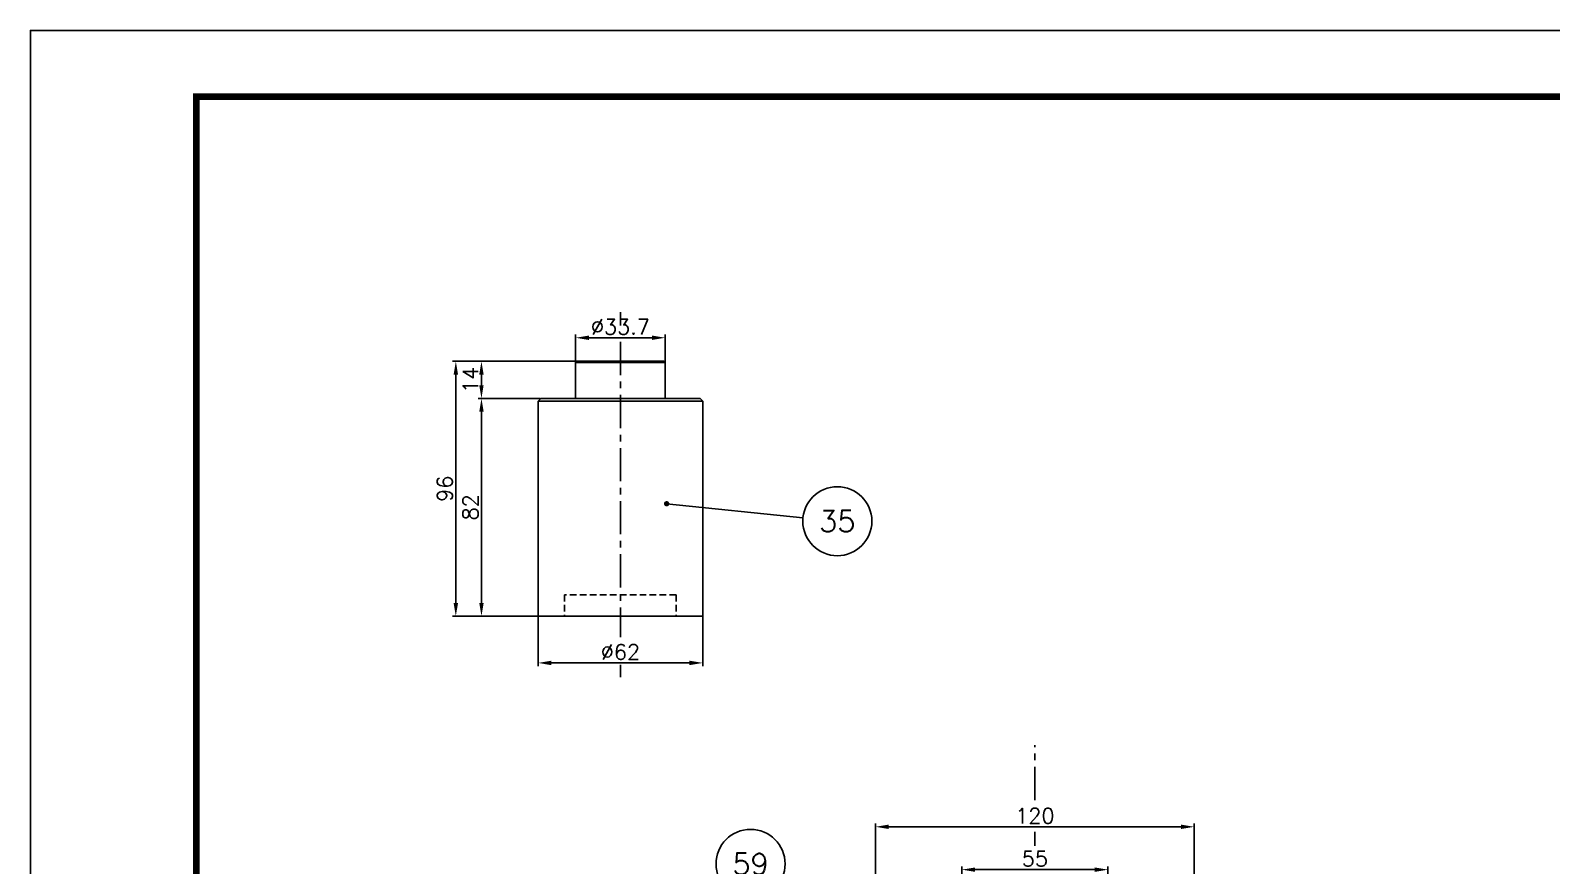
# Model space of a CAD drawing. Extents: x 0 to 2303, y 0 to 1485.
# Drawn here: x 0 to 573, y 1170 to 1485 of the extents above; entities that cross this region are included whole.
import ezdxf
from ezdxf.enums import TextEntityAlignment as Align

# ---------------------------------------------------------------- set-up
doc = ezdxf.new("R2010")
doc.units = 0
doc.header["$LTSCALE"] = 10
doc.header["$MEASUREMENT"] = 0
doc.linetypes.add('CENTER', pattern=[2, 1.25, -0.25, 0.25, -0.25])
doc.linetypes.add('HIDDEN', pattern=[0.375, 0.25, -0.125])
doc.layers.get('0').update_dxf_attribs({"linetype": 'CONTINUOUS'})
doc.layers.get('DEFPOINTS').update_dxf_attribs({"linetype": 'CONTINUOUS'})
for name, color, linetype in [('0-POS', 3, 'CONTINUOUS'), ('CL', 1, 'CENTER'), ('CO', 3, 'CONTINUOUS'), ('FI', 1, 'CONTINUOUS'), ('OC', 1, 'HIDDEN'), ('POS', 3, 'CONTINUOUS')]:
    doc.layers.add(name, color=color, linetype=linetype)
doc.styles.add('ROMANS', font='ROMANS.SHX')
doc.dimstyles.new('2CON5', dxfattribs={"dimscale": 2.5, "dimtxt": 2.3, "dimasz": 2, "dimexe": 0.5, "dimexo": 0.0625, "dimgap": 0.5, "dimtad": 1, "dimdec": 4, "dimdsep": 46, "dimtxsty": 'ROMANS', "dimcen": -2, "dimclrt": 7, "dimadec": 0, "dimazin": 0, "dimtfac": 0.869565, "dimtdec": 4, "dimtmove": 0, "dimatfit": 3, "dimfxl": 1, "dimtolj": 1, "dimarcsym": 0})

# ---------------------------------------------------------------- blocks, each defined once
blk = doc.blocks.new('A1G')
blk.add_lwpolyline([(0, 0), (841, 0), (841, 594), (0, 594)], close=True)
at = {"const_width": 1}
blk.add_lwpolyline([(25, 10), (831, 10), (831, 584), (25, 584)], close=True, dxfattribs=at)
blk = doc.blocks.new('*D53')
at = {"layer": 'CO', "color": 0, "lineweight": -2}
for p, q in [((350.63, 1069.91), (350.63, 1170.19)), ((355.63, 1168.94), (400.63, 1168.94)), ((405.63, 1069.91), (405.63, 1170.19))]:
    blk.add_line(p, q, dxfattribs=at)
at = {"layer": 'CO', "color": 0}
for points in [[(355.63, 1169.77), (355.63, 1168.11), (350.63, 1168.94)], [(400.63, 1169.77), (400.63, 1168.11), (405.63, 1168.94)]]:
    blk.add_solid(points, dxfattribs=at)
at = {"layer": 'DEFPOINTS', "color": 0}
for p in [(405.63, 1168.94), (350.63, 1069.76), (405.63, 1069.76)]:
    blk.add_point(p, dxfattribs=at)
at = {"layer": 'CO', "color": 7, "insert": (378.13, 1173.07), "char_height": 5.75, "attachment_point": 5, "style": 'ROMANS'}
blk.add_mtext('\\A1;55', dxfattribs=at)
blk = doc.blocks.new('*D54')
at = {"layer": 'CO', "color": 0, "lineweight": -2}
for p, q in [((318.13, 1093.91), (318.13, 1186.33)), ((438.13, 1093.91), (438.13, 1186.33)), ((323.13, 1185.08), (433.13, 1185.08))]:
    blk.add_line(p, q, dxfattribs=at)
at = {"layer": 'CO', "color": 0}
for points in [[(323.13, 1185.91), (323.13, 1184.25), (318.13, 1185.08)], [(433.13, 1185.91), (433.13, 1184.25), (438.13, 1185.08)]]:
    blk.add_solid(points, dxfattribs=at)
at = {"layer": 'DEFPOINTS', "color": 0}
for p in [(438.13, 1185.08), (318.13, 1093.76), (438.13, 1093.76)]:
    blk.add_point(p, dxfattribs=at)
at = {"layer": 'CO', "color": 7, "insert": (378.13, 1189.2), "char_height": 5.75, "attachment_point": 5, "style": 'ROMANS'}
blk.add_mtext('\\A1;120', dxfattribs=at)
blk = doc.blocks.new('POS')
at = {"layer": '0-POS'}
blk.add_circle((0, 0), 6.5, dxfattribs=at)
at = {"layer": '0-POS', "style": 'ROMANS', "flags": 4}
blk.add_attdef('P', text='', height=4, dxfattribs=at).set_placement((0, 0), align=Align.MIDDLE)
blk = doc.blocks.new('*D77')
at = {"layer": 'CO', "color": 0, "lineweight": -2}
for p, q in [((191.94, 1346.39), (168.54, 1346.39)), ((169.79, 1269.39), (169.79, 1341.39)), ((190.94, 1264.39), (168.54, 1264.39))]:
    blk.add_line(p, q, dxfattribs=at)
at = {"layer": 'CO', "color": 0}
for points in [[(168.96, 1341.39), (170.62, 1341.39), (169.79, 1346.39)], [(168.96, 1269.39), (170.62, 1269.39), (169.79, 1264.39)]]:
    blk.add_solid(points, dxfattribs=at)
at = {"layer": 'DEFPOINTS', "color": 0}
for p in [(169.79, 1346.39), (192.1, 1346.39), (191.1, 1264.39)]:
    blk.add_point(p, dxfattribs=at)
at = {"layer": 'CO', "color": 7, "insert": (165.66, 1305.39), "char_height": 5.75, "attachment_point": 5, "rotation": 90, "style": 'ROMANS'}
blk.add_mtext('\\A1;82', dxfattribs=at)
blk = doc.blocks.new('*D78')
at = {"layer": 'CO', "color": 0, "lineweight": -2}
for p, q in [((205.59, 1360.39), (168.54, 1360.39)), ((169.79, 1351.39), (169.79, 1355.39)), ((191.94, 1346.39), (168.54, 1346.39))]:
    blk.add_line(p, q, dxfattribs=at)
at = {"layer": 'CO', "color": 0}
for points in [[(168.96, 1355.39), (170.62, 1355.39), (169.79, 1360.39)], [(168.96, 1351.39), (170.62, 1351.39), (169.79, 1346.39)]]:
    blk.add_solid(points, dxfattribs=at)
at = {"layer": 'DEFPOINTS', "color": 0}
for p in [(169.79, 1360.39), (205.75, 1360.39), (192.1, 1346.39)]:
    blk.add_point(p, dxfattribs=at)
at = {"layer": 'CO', "color": 7, "insert": (165.66, 1353.39), "char_height": 5.75, "attachment_point": 5, "rotation": 90, "style": 'ROMANS'}
blk.add_mtext('\\A1;14', dxfattribs=at)
blk = doc.blocks.new('*D79')
at = {"layer": 'CO', "color": 0, "lineweight": -2}
for p, q in [((205.59, 1360.39), (158.89, 1360.39)), ((160.14, 1269.39), (160.14, 1355.39)), ((190.94, 1264.39), (158.89, 1264.39))]:
    blk.add_line(p, q, dxfattribs=at)
at = {"layer": 'CO', "color": 0}
for points in [[(159.31, 1355.39), (160.98, 1355.39), (160.14, 1360.39)], [(159.31, 1269.39), (160.98, 1269.39), (160.14, 1264.39)]]:
    blk.add_solid(points, dxfattribs=at)
at = {"layer": 'DEFPOINTS', "color": 0}
for p in [(160.14, 1360.39), (205.75, 1360.39), (191.1, 1264.39)]:
    blk.add_point(p, dxfattribs=at)
at = {"layer": 'CO', "color": 7, "insert": (156.02, 1312.39), "char_height": 5.75, "attachment_point": 5, "rotation": 90, "style": 'ROMANS'}
blk.add_mtext('\\A1;96', dxfattribs=at)
blk = doc.blocks.new('*D80')
at = {"layer": 'CO', "color": 0, "lineweight": -2}
for p, q in [((205.25, 1360.04), (205.25, 1370.5)), ((210.25, 1369.25), (233.95, 1369.25)), ((238.95, 1360.04), (238.95, 1370.5))]:
    blk.add_line(p, q, dxfattribs=at)
at = {"layer": 'CO', "color": 0}
for points in [[(210.25, 1370.08), (210.25, 1368.42), (205.25, 1369.25)], [(233.95, 1370.08), (233.95, 1368.42), (238.95, 1369.25)]]:
    blk.add_solid(points, dxfattribs=at)
at = {"layer": 'DEFPOINTS', "color": 0}
for p in [(238.95, 1369.25), (205.25, 1359.89), (238.95, 1359.89)]:
    blk.add_point(p, dxfattribs=at)
at = {"layer": 'CO', "color": 7, "insert": (222.1, 1373.38), "char_height": 5.75, "attachment_point": 5, "style": 'ROMANS'}
blk.add_mtext('\\A1;%%C33.7', dxfattribs=at)
blk = doc.blocks.new('*D81')
at = {"layer": 'CO', "color": 0, "lineweight": -2}
for p, q in [((191.1, 1264.23), (191.1, 1245.55)), ((253.1, 1264.23), (253.1, 1245.55)), ((196.1, 1246.8), (248.1, 1246.8))]:
    blk.add_line(p, q, dxfattribs=at)
at = {"layer": 'CO', "color": 0}
for points in [[(196.1, 1247.63), (196.1, 1245.96), (191.1, 1246.8)], [(248.1, 1247.63), (248.1, 1245.96), (253.1, 1246.8)]]:
    blk.add_solid(points, dxfattribs=at)
at = {"layer": 'DEFPOINTS', "color": 0}
for p in [(191.1, 1264.39), (253.1, 1264.39), (253.1, 1246.8)]:
    blk.add_point(p, dxfattribs=at)
at = {"layer": 'CO', "color": 7, "insert": (222.1, 1250.92), "char_height": 5.75, "attachment_point": 5, "style": 'ROMANS'}
blk.add_mtext('\\A1;%%C62', dxfattribs=at)

msp = doc.modelspace()

# ---------------------------------------------------------------- linework, layer by layer
for p, q in [((205.25114, 1359.88565), (205.75114, 1360.38565)), ((205.25114, 1359.88565), (205.25114, 1346.38565)), ((238.45114, 1360.38565), (205.75114, 1360.38565)), ((238.45114, 1360.38565), (238.95114, 1359.88565)), ((238.95114, 1359.88565), (238.95114, 1346.38565)), ((192.10114, 1346.38565), (191.10114, 1345.38565)), ((252.10114, 1346.38565), (192.10114, 1346.38565)), ((252.10114, 1346.38565), (253.10114, 1345.38565)), ((191.10114, 1345.38565), (191.10114, 1264.38565)), ((253.10114, 1345.38565), (253.10114, 1264.38565)), ((253.10114, 1264.38565), (191.10114, 1264.38565))]:
    msp.add_line(p, q)
at = {"layer": 'CL'}
for p, q in [((222.10114, 1378.83461), (222.10114, 1373.82476)), ((222.10114, 1367.7258), (222.10114, 1256.55785)), ((222.10114, 1246.14084), (222.10114, 1241.41717)), ((378.13414, 1195.13448), (378.13414, 1215.81767)), ((378.13414, 1177.91665), (378.13414, 1183.21444))]:
    msp.add_line(p, q, dxfattribs=at)
at = {"layer": 'FI'}
for p, q in [((205.25114, 1359.88565), (238.95114, 1359.88565)), ((191.10114, 1345.38565), (253.10114, 1345.38565))]:
    msp.add_line(p, q, dxfattribs=at)
at = {"layer": 'OC'}
for p, q in [((201.10114, 1272.38565), (201.10114, 1264.38565)), ((243.10114, 1272.38565), (201.10114, 1272.38565)), ((243.10114, 1272.38565), (243.10114, 1264.38565))]:
    msp.add_line(p, q, dxfattribs=at)
at = {"layer": 'POS'}
msp.add_line((290.82747, 1301.49781), (239.50164, 1306.75419), dxfattribs=at)
at = {"layer": 'POS', "const_width": 1}
msp.add_lwpolyline([(239.00164, 1306.75419, 1), (240.00164, 1306.75419, 1)], format="xyb", close=True, dxfattribs=at)

# ---------------------------------------------------------------- block references
at = {"xscale": 2.5, "yscale": 2.5, "zscale": 2.5}
msp.add_blockref('A1G', (0, 0), dxfattribs=at)
at = {"layer": 'POS', "xscale": 2, "yscale": 2, "zscale": 2}
for p, values in [((303.75983, 1300.17339), {'P': '35'}), ((271.10161, 1171.0911), {'P': '59'})]:
    msp.add_blockref('POS', p, dxfattribs=at).add_auto_attribs(values)

# ---------------------------------------------------------------- dimensions: what is measured, and where the dimension line sits
at = {"layer": 'CO'}
for base, p1, p2, picture, middle in [((238.95114, 1369.25055), (205.25114, 1359.88565), (238.95114, 1359.88565), '*D80', (222.10114, 1373.37555)), ((253.10114, 1246.79737), (191.10114, 1264.38565), (253.10114, 1264.38565), '*D81', (222.10114, 1250.92237))]:
    dim = msp.add_linear_dim(base=base, p1=p1, p2=p2, text='%%C<>', dimstyle='2CON5', dxfattribs=at)
    dim.commit()
    dim.dimension.update_dxf_attribs({"geometry": picture, "text_midpoint": middle})
for base, p1, p2, picture, middle in [((160.14423, 1360.38565), (191.10114, 1264.38565), (205.75114, 1360.38565), '*D79', (156.01923, 1312.38565)), ((169.78867, 1360.38565), (192.10114, 1346.38565), (205.75114, 1360.38565), '*D78', (165.66367, 1353.38565)), ((169.78867, 1346.38565), (191.10114, 1264.38565), (192.10114, 1346.38565), '*D77', (165.66367, 1305.38565))]:
    dim = msp.add_linear_dim(base=base, p1=p1, p2=p2, angle=270, dimstyle='2CON5', dxfattribs=at)
    dim.commit()
    dim.dimension.update_dxf_attribs({"geometry": picture, "text_midpoint": middle})
for base, p1, p2, picture, middle in [((438.13414, 1185.07843), (318.13414, 1093.75802), (438.13414, 1093.75802), '*D54', (378.13414, 1189.20343)), ((405.63414, 1168.94034), (350.63414, 1069.75803), (405.63414, 1069.75803), '*D53', (378.13414, 1173.06534))]:
    dim = msp.add_linear_dim(base=base, p1=p1, p2=p2, dimstyle='2CON5', dxfattribs=at)
    dim.commit()
    dim.dimension.update_dxf_attribs({"geometry": picture, "text_midpoint": middle})

doc.saveas('drawing.dxf')
